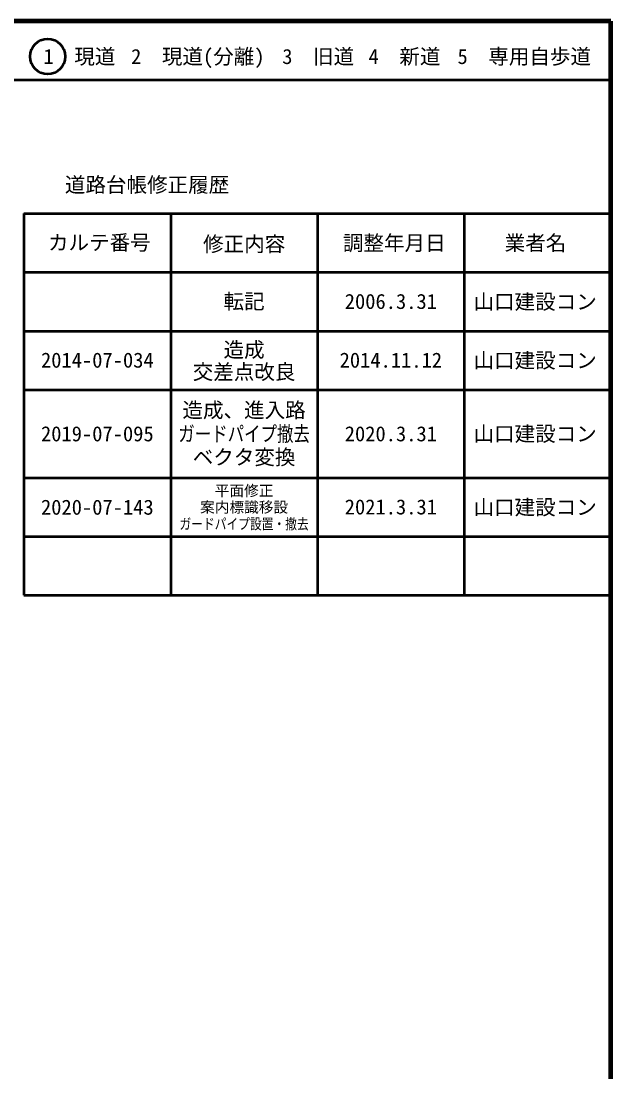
# Model space of a CAD drawing. Units: millimetres on the paper, enlarged 1000 times. Extents: x 40000 to 680000, y 20000 to 380000.
# Drawn here: x 579500 to 680000, y 201000 to 380000 of the extents above; entities that cross this region are included whole.
import ezdxf
from ezdxf.enums import TextEntityAlignment as Align

# ---------------------------------------------------------------- set-up
doc = ezdxf.new("R2010")
doc.units = ezdxf.units.MM
doc.header["$LTSCALE"] = 1000
for name, color, linetype, lineweight in [('M-TTL', 2, 'Continuous', 140), ('M-TTL-FRAM', 2, 'Continuous', 50), ('M-TTL-LINE', 7, 'Continuous', 50)]:
    doc.layers.add(name, color=color, linetype=linetype, lineweight=lineweight)
doc.layers.add('M-TTL-TXT', color=7, linetype='Continuous')
doc.styles.add('ＭＳ ゴシック', font='')
doc.styles.get('ＭＳ ゴシック').set_extended_font_data('MS Gothic')

msp = doc.modelspace()

# ---------------------------------------------------------------- linework, layer by layer
at = {"layer": 'M-TTL'}
for p, q in [((680000, 380000), (40000, 380000)), ((680000, 20000), (680000, 380000))]:
    msp.add_line(p, q, dxfattribs=at)
at = {"layer": 'M-TTL-FRAM'}
for p, q in [((580000, 347197), (580000, 282197)), ((580000, 347197), (680000, 347197)), ((580000, 282197), (680000, 282197))]:
    msp.add_line(p, q, dxfattribs=at)
at = {"layer": 'M-TTL-LINE'}
for p, q in [((40000, 370000), (680000, 370000)), ((605000, 347197), (605000, 282197)), ((630000, 347197), (630000, 282197)), ((655000, 347197), (655000, 282197)), ((580000, 337197), (680000, 337197)), ((580000, 327197), (680000, 327197)), ((580000, 317197), (680000, 317197)), ((580000, 302197), (680000, 302197)), ((580000, 292197), (680000, 292197))]:
    msp.add_line(p, q, dxfattribs=at)
msp.add_circle((584031, 373958), 3000, dxfattribs=at)

# ---------------------------------------------------------------- texts
at = {"layer": 'M-TTL-TXT', "style": 'ＭＳ ゴシック'}
for s, height, p in [('1\u3000現道', 2566, (589448, 373958)), ('2\u3000現道(分離)', 2566, (609619, 373958)), ('3\u3000旧道', 2566, (630121, 373958)), ('4\u3000新道', 2566, (644824, 373958)), ('5\u3000専用自歩道', 2566, (665228, 373958)), ('道路台帳修正履歴', 2566, (600968, 352113)), ('カルテ番号', 2566, (592839, 342277)), ('修正内容', 2566, (617509, 342023)), ('調整年月日', 2566, (643089, 342197)), ('業者名', 2566, (667134, 342197)), ('転記', 2566, (617500, 332245)), ('2006.3.31', 2566, (642500, 332245)), ('山口建設コン', 2566, (667077, 332189)), ('造成', 2566, (617500, 324009)), ('2014-07-034', 2566, (592500, 322245)), ('2014.11.12', 2566, (642500, 322245)), ('山口建設コン', 2566, (667077, 322189)), ('交差点改良', 2566, (617500, 320245)), ('造成、進入路', 2566, (617500, 313738)), ('2019-07-095', 2566, (592500, 309697)), ('2020.3.31', 2566, (642500, 309697)), ('山口建設コン', 2566, (667077, 309697)), ('ベクタ変換', 2566, (617500, 305729)), ('平面修正', 1833, (617500, 300016)), ('2020-07-143', 2566, (592500, 297197)), ('案内標識移設', 1833, (617500, 297197)), ('2021.3.31', 2566, (642500, 297245)), ('山口建設コン', 2566, (667077, 297189))]:
    msp.add_text(s, height=height, dxfattribs=at).set_placement(p, align=Align.MIDDLE_CENTER)
at = {"layer": 'M-TTL-TXT', "style": 'ＭＳ ゴシック', "width": 0.8}
for s, height, p in [('ガードパイプ撤去', 2566, (617500, 309697)), ('ガードパイプ設置・撤去', 1833, (617500, 294349))]:
    msp.add_text(s, height=height, dxfattribs=at).set_placement(p, align=Align.MIDDLE_CENTER)

doc.saveas('drawing.dxf')
